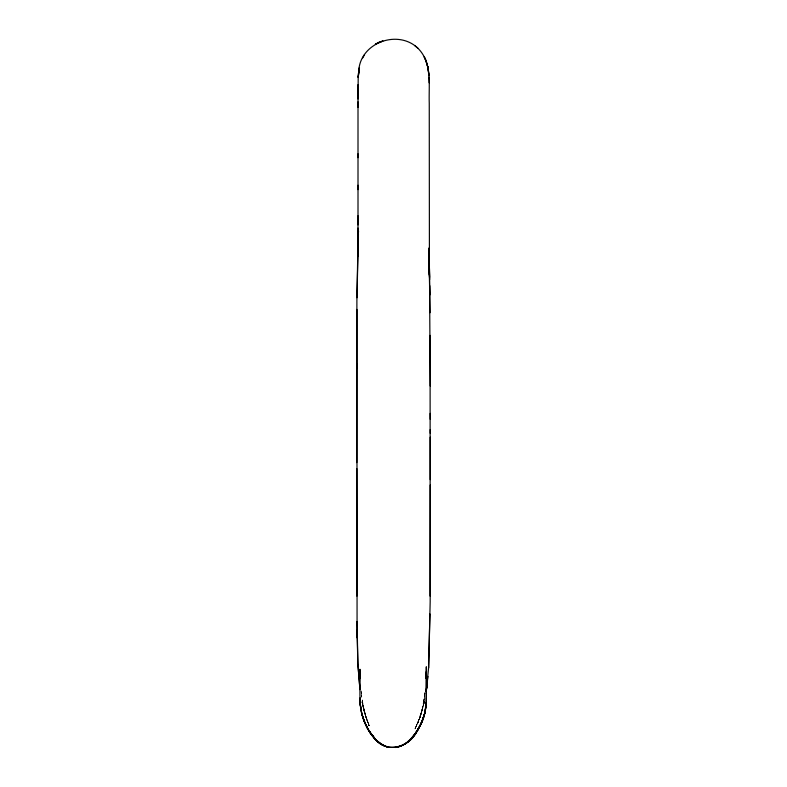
<?xml version="1.0" encoding="UTF-8"?>
<svg xmlns="http://www.w3.org/2000/svg" width="787" height="787" viewBox="0 0 787 787"><rect width="100%" height="100%" fill="white"/><g stroke="black" fill="none" stroke-linecap="round" stroke-linejoin="round"><path stroke-width="0.59" stroke-dasharray="3.94 2.95" d="M424.941 692.953L424.006 700.056L425 692.393M424.911 693.327L422.383 708.418L424.95 693.003M425.029 698.207L420.435 716.347L414.946 729.146L420.406 716.19L424.409 701.65L420.435 716.347L414.956 728.91L420.406 716.19L424.409 701.62M361.007 690.652L361.528 695.895L361.066 691.202M417.858 723.105L422.452 708.133L417.867 723.056M424.4 701.502L420.445 716.308L417.897 722.859L420.445 716.308L424.409 701.591M362.787 704.05L361.44 695.177L364.529 712.402L362.787 704.05L366.614 719.436L369.123 725.87L364.42 712.304L361.971 701.906L364.391 712.442L369.103 725.486L366.565 719.308L362.748 703.971M369.103 725.594L364.45 712.117L369.103 725.594M366.545 719.003L362.61 705.044L366.545 719.003M366.555 719.239L364.401 712.383L366.565 719.288M364.381 712.274L361.971 701.837L364.381 712.274"/><path stroke-width="1.18" d="M356.747 462.618L356.895 300.467L358.429 234.388L357.613 256.719M356.934 297.722L357.918 246.4M358.006 228.063L357.829 252.627M358.016 98.955L358.203 77.234L359.443 67.682L358.203 77.234L358.292 75.975M357.967 240.871L357.967 251.801L358.006 215.786M358.006 107.268L358.036 84.603M358.006 224.885L358.006 185.22M358.006 157.685L358.006 101.887M411.621 738.236L408 741.728L414.897 734.35C410.116 740.616 403.701 746.263 395.664 747.483C403.751 746.322 410.066 740.537 414.897 734.31C406.889 748.368 385.896 752.638 375.36 739.16C387.588 754.851 410.735 746.037 417.779 729.942L414.897 734.301L420.238 725.565L422.285 720.744L417.769 729.824L420.238 725.565M420.238 725.575C426.702 714.035 426.505 700.725 426.288 687.946M426.298 687.464L426.446 671.262L426.17 678.138M426.298 675.276L426.328 666.786L426.269 701.463M430.233 437.188L430.243 479.627M430.233 433.283L430.233 429.554M430.243 485.008L430.096 596.084M428.63 667.504L426.2 691.311L427.941 676.427M356.905 309.419L357.072 637.224M356.806 368.562L356.855 363.781M357.751 254.673L358.478 230.935L357.987 244.059M426.161 678.424L426.387 672.915M428.63 667.179L430.174 601.799L430.096 335.36M358.203 77.234L358.469 73.545M426.17 703.814L424.98 712.481L422.216 720.922L425.059 711.989L423.829 716.701M358.38 74.342L358.852 70.751L358.754 71.233C359.856 42.803 397.789 28.932 417.848 48.174C432.476 62.586 428.6 84.534 429.249 103.038L429.427 275.243L429.2 247.826L429.279 258.53M364.519 54.687L362.748 57.884M417.779 730.051L411.621 738.295L408 741.57C415.693 735.009 420.897 725.821 423.888 716.229L420.219 725.398L414.897 734.301M369.172 731.251L375.36 739.298L369.172 731.192L375.36 739.249L378.99 742.515C371.198 736.091 365.955 726.972 362.915 717.429C366.958 729.569 374.356 742.348 387.056 746.833C372.91 741.679 365.188 726.844 361.656 713.042L364.617 722.181C357.485 705.673 360.869 686.903 359.934 669.255L360.082 677.095M378.99 742.564L382.915 745.092M414.946 45.794L417.848 48.174M375.36 739.308L369.172 731.192M366.673 726.824L369.172 731.044L364.597 722.013M361.686 713.524L362.994 717.744M360.869 709.638L360.249 704.434L361.715 713.632L360.289 705.044L360.043 697.921L360.23 703.765L360.053 698.876M359.964 689.501L357.878 664.179L357.052 621.464M359.964 689.658L357.869 664.012L357.052 630.279L357.239 637.923M360.013 676.515L360.082 677.656M428.62 667.947L429.948 613.968M429.063 254.034L430.066 312.714M429.348 264.157L429.525 277.437L429.004 248.967L429.663 279.474M429.171 82.763L429.063 77.519M360.102 678.433L360.003 674.164L360.092 678.561M429.456 268.711L430.243 386.014M429.761 285.691L429.938 294.869M356.905 596.093L356.767 468.57M430.194 413.382L430.233 419.284M358.006 153.839L358.006 189.637M425.856 707.188L424.911 712.569L426.249 702.309L425.856 707.188M427.026 685.251L426.2 691.252L427.036 685.28M378.99 42.321L375.36 44.17L382.925 40.934L378.99 42.321M425.757 60.245L424.262 56.959L425.757 60.245M426.829 63.354L425.698 60.137L427.744 66.865L426.829 63.354M428.305 69.541L427.685 66.521L429.004 75.955L428.305 69.541"/></g></svg>
